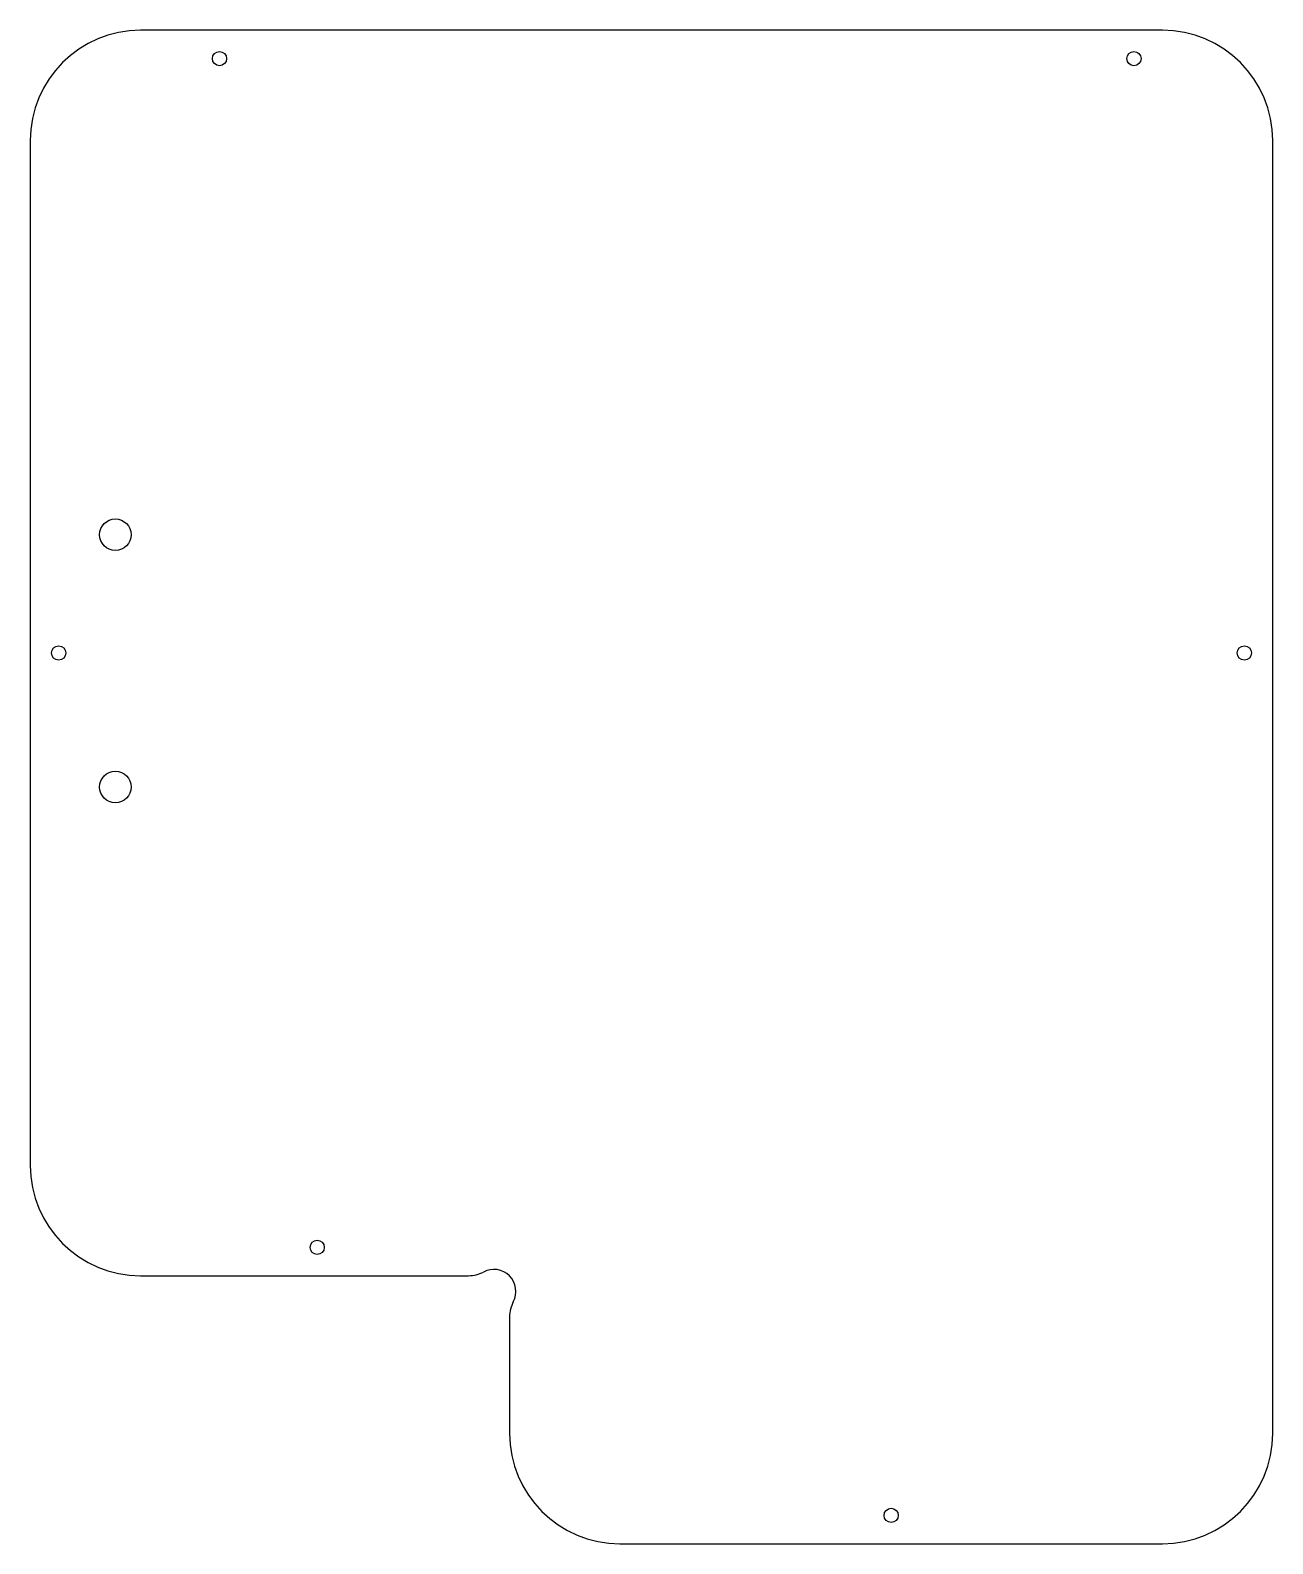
# Model space of a CAD drawing. Header units: millimetres. Extents: x 15 to 409, y -485 to -5.
import ezdxf

# ---------------------------------------------------------------- set-up
doc = ezdxf.new("R2010")
doc.units = ezdxf.units.MM

msp = doc.modelspace()

# ---------------------------------------------------------------- linework, layer by layer
at = {"color": 7, "linetype": 'Continuous'}
for p, q in [((374, -5), (50, -5)), ((15, -40), (15, -145)), ((409, -450), (409, -40)), ((15, -145), (15, -265)), ((15, -265), (15, -365)), ((50, -400), (154, -400)), ((167, -413), (167, -450)), ((202, -485), (374, -485))]:
    msp.add_line(p, q, dxfattribs=at)
for centre, radius in [((75, -14), 2.25), ((365, -14), 2.25), ((42, -165), 5), ((24, -202.5), 2.25), ((400, -202.5), 2.25), ((42, -245), 5), ((106, -391), 2.25), ((288, -476), 2.25)]:
    msp.add_circle(centre, radius, dxfattribs=at)
for centre, radius, start, end in [((50, -40), 35, 90, 180), ((374, -40), 35, 0, 90), ((50, -365), 35, 180, 270), ((162, -405), 7, 331.9275, 118.0725), ((154, -390), 10, 270, 298.0725), ((177, -413), 10, 151.9275, 180), ((202, -450), 35, 180, 270), ((374, -450), 35, 270, 0)]:
    msp.add_arc(centre, radius, start, end, dxfattribs=at)

doc.saveas('drawing.dxf')
